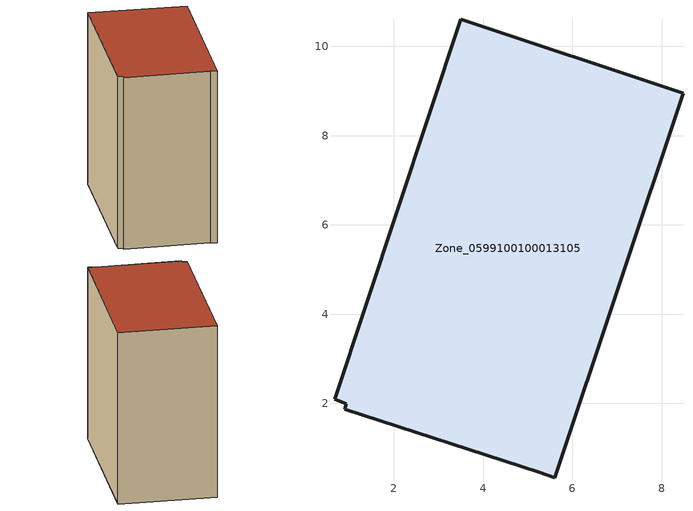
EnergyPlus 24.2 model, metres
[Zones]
Zone_0599100100013105
 floor ground (C_G): 0.67,2.09 3.5,10.61 8.48,8.95 5.6,0.33 5.26,0.46 0.9,1.87 0.93,1.99 z0
 wall outside (C_F): 3.5,10.61 0.67,2.09 0.93,1.99 0.9,1.87 5.26,0.46 5.6,0.33 8.48,8.95 3.5,10.61 z0:9.63
 roof outside (C_R): 5.6,0.33 8.48,8.95 3.5,10.61 0.67,2.09 0.93,1.99 0.9,1.87 5.26,0.46 z9.63
[BUILDING]
Pand.0599100100013105: North Axis=0; Terrain=City; Loads Convergence Tolerance Value=0.04; Temperature Convergence Tolerance Value=0.4; Solar Distribution=FullExterior; Maximum Number of Warmup Days=25; Minimum Number of Warmup Days=1
[Site:Location]
Rotterdam.The.Hague.AP_ZH_NLD Design_Conditions: Latitude=51.96; Longitude=4.45; Time Zone=1; Elevation=-4.5
[SITE:GROUNDTEMPERATURE:BUILDINGSURFACE]
18, 18, 18, 18, 18, 18, 18, 18, 18, 18, 18, 18
[MATERIAL] Thermal Absorptance=0.9; Solar Absorptance=0.7; Visible Absorptance=0.7
Name | Roughness | Thickness | Conductivity | Density | Specific Heat
G.TI.2015-2018 | MediumSmooth | 0.15 | 0.0428571 | 540 | 1210
F.TI.2015-2018 | Rough | 0.3 | 0.0666667 | 1920 | 840
R.TI.2015-2018 | MediumRough | 0.2 | 0.0333333 | 1500 | 1000
[CONSTRUCTION]
C_G: G.TI.2015-2018
C_F: F.TI.2015-2018
C_R: R.TI.2015-2018
[ZONE]
Zone_0599100100013105: Type=1; Multiplier=1; Ceiling Height=Autocalculate; Volume=Autocalculate; Floor Area=autocalculate; Part of Total Floor Area=Yes
[ZONEINFILTRATION:DESIGNFLOWRATE]
Infil_Zone_0599100100013105: Zone or ZoneList or Space or SpaceList=Zone_0599100100013105; Schedule=AlwaysOn; Design Flow Rate Calculation Method=Flow/Area; Flow Rate per Floor Area=0.0015; Constant Term Coefficient=1; Temperature Term Coefficient=0; Velocity Term Coefficient=0; Velocity Squared Term Coefficient=0
[HVACTEMPLATE:ZONE:IDEALLOADSAIRSYSTEM]
Zone_0599100100013105: Maximum Heating Supply Air Temperature=50; Minimum Cooling Supply Air Temperature=13; Maximum Heating Supply Air Humidity Ratio=0.0156; Minimum Cooling Supply Air Humidity Ratio=0.0077; Heating Limit=NoLimit; Cooling Limit=NoLimit; Dehumidification Control Type=ConstantSensibleHeatRatio; Cooling Sensible Heat Ratio=0.7; Dehumidification Setpoint=60; Humidification Control Type=None; Humidification Setpoint=30; Outdoor Air Method=None; Outdoor Air Flow Rate per Person=0.00944; Outdoor Air Flow Rate per Zone Floor Area=0; Outdoor Air Flow Rate per Zone=0; Demand Controlled Ventilation Type=None; Outdoor Air Economizer Type=NoEconomizer; Heat Recovery Type=None; Sensible Heat Recovery Effectiveness=0.7; Latent Heat Recovery Effectiveness=0.65
[ZONECONTROL:THERMOSTAT]
ThermostatControl_Zone_0599100100013105: Zone or ZoneList=Zone_0599100100013105; Control Type Schedule=DualSetpointControlType; Control 1=Thermostat_Zone_0599100100013105; Temperature Difference Between Cutout And Setpoint=0
[THERMOSTATSETPOINT:DUALSETPOINT]
Thermostat_Zone_0599100100013105: Heating Setpoint Temperature Schedule=HeatingSetpoint_Zone_0599100100013105; Cooling Setpoint Temperature Schedule=CoolingSetpoint_Zone_0599100100013105
[SCHEDULE:COMPACT]
HeatingSetpoint_Zone_0599100100013105: Through: 12/31, For: AllDays, Until: 24:00, 21
CoolingSetpoint_Zone_0599100100013105: Through: 12/31, For: AllDays, Until: 24:00, 24
DualSetpointControlType: Through: 12/31, For: AllDays, Until: 24:00, 4
AlwaysOn: Through: 12/31, For: AllDays, Until: 24:00, 1
